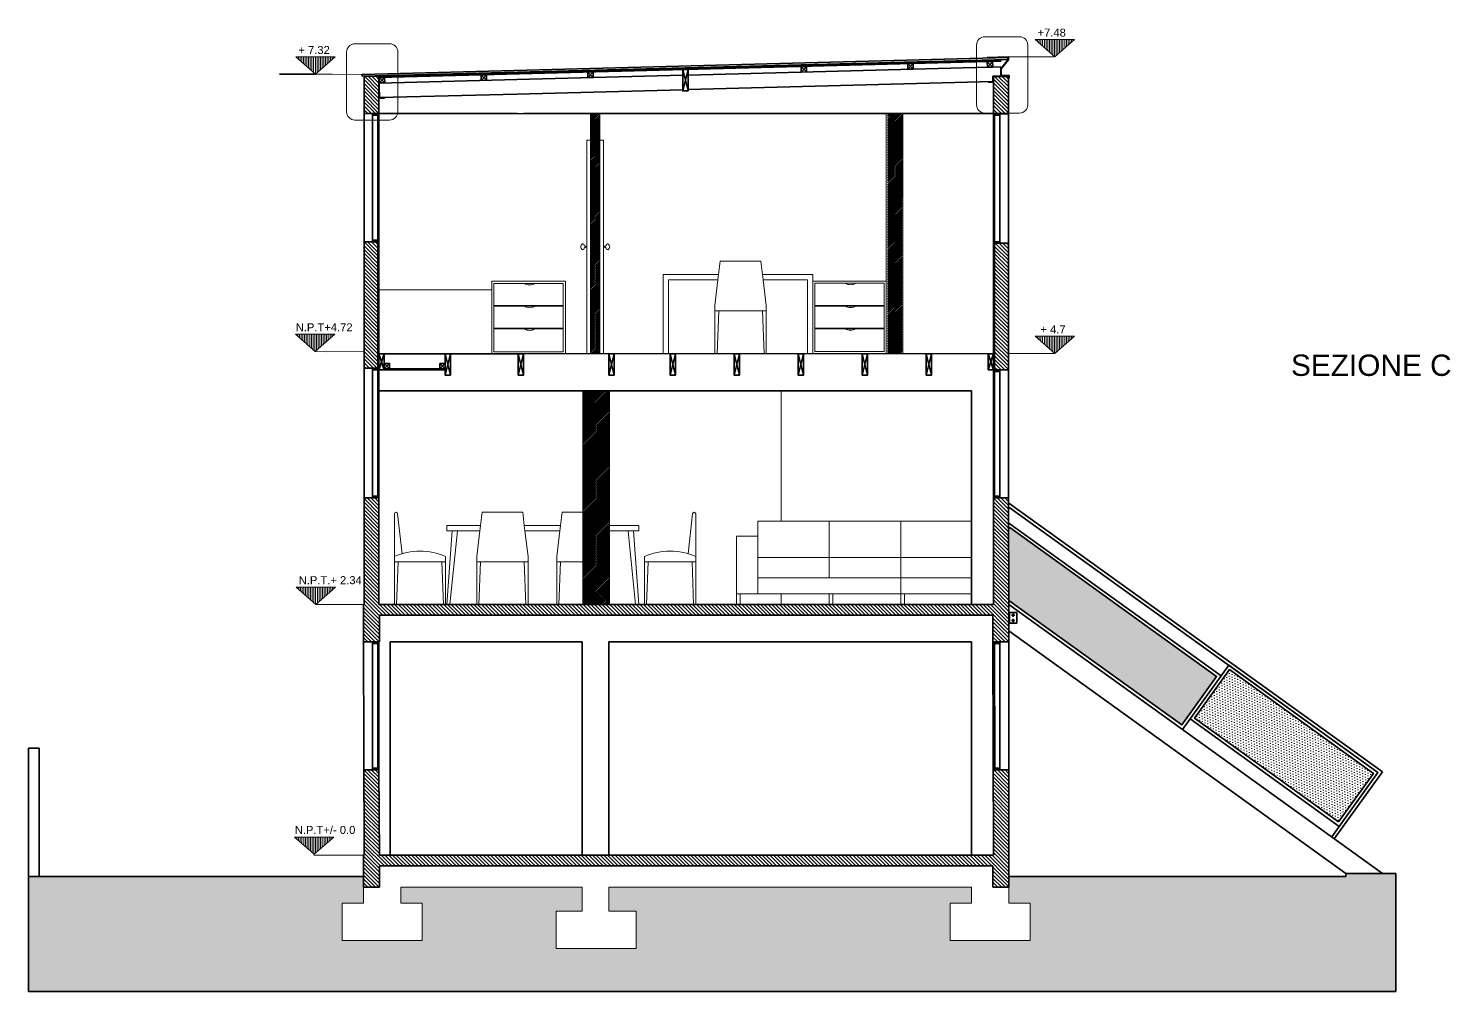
# Model space of a CAD drawing. Header units: inches. Extents: x 270 to 3549, y 15 to 2340.
# Drawn here: x 270 to 1603, y 15 to 927 of the extents above; entities that cross this region are included whole.
import ezdxf

# ---------------------------------------------------------------- set-up
doc = ezdxf.new("R2010")
doc.units = ezdxf.units.IN
doc.header["$MEASUREMENT"] = 0
for name, color, linetype, lineweight in [('A-ANNO-SYMB', 3, 'Continuous', 18), ('A-ANNO-TEXT', 3, 'Continuous', 18), ('A-ELEV-MBE1', 7, 'Continuous', 35), ('A-FURN', 8, 'Continuous', 18), ('A-SECT-MCUT', 7, 'Continuous', 35), ('A-SECT-PATT', 8, 'Continuous', 18), ('A-WALL-FULL', 7, 'Continuous', 35)]:
    doc.layers.add(name, color=color, linetype=linetype, lineweight=lineweight)
doc.layers.add('Muri', color=7, linetype='Continuous', lineweight=25, plot=False)
doc.styles.add('Annotativa', font='Arial.ttf')
doc.styles.add('E-ARIAL', font='Arial.ttf')
pattern_1 = [(135, (-210.4504, -172.1452), (-1.767767, -1.767767), [])]
pattern_2 = [(135, (-11506.758, -5464.66), (-1.76776695, -1.76776695), [])]

msp = doc.modelspace()

# ---------------------------------------------------------------- hatches: boundary and pattern name
at = {"layer": 'A-SECT-PATT'}
h = msp.add_hatch(dxfattribs=at)
h.set_pattern_fill('ANSI31', color=256, scale=0.5, angle=225, style=0)
h.set_pattern_definition([(270, (21680.0471, -12266.5472), (1.5875, -3e-15), [])])
h.paths.add_polyline_path([(1213.3, 916.2), (1231.7, 900), (1250.1, 916.2)])
h = msp.add_hatch(dxfattribs=at)
h.set_pattern_fill('ANSI31', color=256, scale=0.5, angle=225, style=0)
h.set_pattern_definition([(270, (20987.259, -12282.8585), (1.5875, -3e-15), [])])
h.paths.add_polyline_path([(520.5, 899.9), (538.9, 883.6), (557.3, 899.9)])
h = msp.add_hatch(dxfattribs=at)
h.set_pattern_fill('ANSI31', color=256, scale=20, angle=90, style=0)
h.set_pattern_definition(pattern_1)
h.paths.add_polyline_path([(584.3, 881.8), (584.3, 846.8), (594.8, 846.8), (597.3, 846.8), (597.3, 846.8), (598.3, 846.8), (598.3, 881.8)])
h = msp.add_hatch(dxfattribs=at)
h.set_pattern_fill('ANSI31', color=256, scale=20, angle=90, style=0)
h.set_pattern_definition(pattern_1)
h.paths.add_polyline_path([(1174.3, 881.7), (1174.3, 847.4), (1188.3, 847.4), (1188.3, 881.7)])
h.paths.add_polyline_path([(1174.3, 847.4), (1174.3, 846.7), (1188.3, 846.7), (1188.3, 847.4)])
h = msp.add_hatch(dxfattribs=at)
h.set_pattern_fill('ANSI31', color=256, scale=0.35, angle=90, style=0)
h.set_pattern_definition([(45, (-1619.7383, -1978.7761), (-0.7857724, 0.7857724), [])])
h.paths.add_polyline_path([(805.4, 846.8), (796.5, 846.8), (796.7, 621.8), (805.2, 621.8)])
h = msp.add_hatch(dxfattribs=at)
h.set_pattern_fill('ANSI31', color=256, scale=0.35, angle=90, style=0)
h.set_pattern_definition([(45, (-1341.4902, -1978.7114), (-0.7857724, 0.7857724), [])])
h.paths.add_polyline_path([(1088.9, 846.9), (1074.8, 846.9), (1075, 621.9), (1088.7, 621.9)])
h = msp.add_hatch(dxfattribs=at)
h.set_pattern_fill('ANSI31', color=256, scale=20, angle=90)
h.set_pattern_definition(pattern_2)
h.paths.add_polyline_path([(597.3, 726.7), (584.3, 726.7), (584.3, 608.2), (597.3, 608.2)])
h = msp.add_hatch(dxfattribs=at)
h.set_pattern_fill('ANSI31', color=256, scale=20, angle=90)
h.set_pattern_definition(pattern_2)
h.paths.add_polyline_path([(1175.3, 606.7), (1188.3, 606.7), (1188.3, 725.3), (1175.3, 725.3)])
h = msp.add_hatch(dxfattribs=at)
h.set_pattern_fill('ANSI31', color=256, scale=0.5, angle=225, style=0)
h.set_pattern_definition([(270, (20986.727, -12542.7535), (1.5875, -4e-15), [])])
h.paths.add_polyline_path([(520, 640), (538.4, 623.7), (556.8, 640)])
h = msp.add_hatch(dxfattribs=at)
h.set_pattern_fill('ANSI31', color=256, scale=0.5, angle=225, style=0)
h.set_pattern_definition([(270, (21680.0471, -12544.65), (1.5875, -3e-15), [])])
h.paths.add_polyline_path([(1213.3, 638.1), (1231.7, 621.9), (1250.1, 638.1)])
h = msp.add_hatch(dxfattribs=at)
h.set_pattern_fill('ANSI31', color=256, scale=0.35, angle=90, style=0)
h.set_pattern_definition([(45, (-1626.9383, -2213.8453), (-0.7857724, 0.7857724), [])])
h.paths.add_polyline_path([(814.3, 586.9), (789.3, 586.9), (789.5, 386.7), (814.3, 386.7)])
h = msp.add_hatch(dxfattribs=at)
h.set_pattern_fill('ANSI31', color=256, scale=20, angle=90)
h.set_pattern_definition(pattern_2)
h.paths.add_polyline_path([(598.3, 486.7), (584.3, 486.7), (584.3, 386.7), (583.8, 351.8), (598.8, 351.8), (598.8, 376.7), (1173.8, 376.7), (1173.8, 351.8), (1188.8, 351.8), (1188.8, 386.7), (1188.3, 486.7), (1174.3, 486.7), (1174.3, 386.7), (895.2, 386.7), (895.2, 386.7), (893.2, 386.7), (849.2, 386.7), (849.2, 386.7), (847.2, 386.7), (841.8, 386.7), (841.8, 386.7), (838.8, 386.7), (598.3, 386.7)])
h = msp.add_hatch(dxfattribs=at)
h.set_pattern_fill('DOTS', color=256, scale=40, angle=362.9169, style=0)
h.set_pattern_definition([(2.91694, (-210.4504, -172.1452), (1.1211598, 2.5603712), [0, -2.5])])
h.paths.add_polyline_path([(1189.5, 458.9), (1188.3, 457.4), (1188.3, 446.7), (1188.3, 426.7), (1188.3, 406.7), (1188.3, 390.8), (1350.7, 273.9), (1383.4, 319.3)])
h = msp.add_hatch(dxfattribs=at)
h.set_pattern_fill('ANSI31', color=256, scale=0.5, angle=225, style=0)
h.set_pattern_definition([(270, (20987.5604, -12779.7838), (1.5875, -3e-15), [])])
h.paths.add_polyline_path([(520.8, 402.9), (539.2, 386.7), (557.6, 402.9)])
h = msp.add_hatch(dxfattribs=at)
h.set_pattern_fill('DOTS', color=256, scale=40, angle=362.9169, style=0)
h.set_pattern_definition([(272.916943, (-7526.3117, 4841.521), (2.5603712, -1.1211598), [0, -2.5])])
h.paths.add_polyline_path([(1395.4, 325.7), (1362.7, 280.2), (1497.7, 183), (1530.4, 228.5)])
h = msp.add_hatch(dxfattribs=at)
h.set_pattern_fill('ANSI31', color=256, scale=20, angle=90)
h.set_pattern_definition(pattern_2)
h.paths.add_polyline_path([(598.8, 151.8), (598.3, 231.8), (584.1, 231.8), (584.3, 151.8), (583.8, 151.8), (583.8, 121.8), (598.8, 121.8), (598.8, 141.8), (1173.8, 141.8), (1173.8, 121.8), (1188.8, 121.8), (1188.8, 231.8), (1180.3, 231.8), (1175.3, 231.8), (1174.1, 231.8), (1174.3, 151.8)])
h = msp.add_hatch(dxfattribs=at)
h.set_pattern_fill('ANSI31', color=256, scale=0.5, angle=225, style=0)
h.set_pattern_definition([(270, (20985.8666, -13013.9391), (1.5875, -4e-15), [])])
h.paths.add_polyline_path([(519.1, 168.8), (537.5, 152.6), (555.9, 168.8)])
h = msp.add_hatch(dxfattribs=at)
h.set_pattern_fill('DOTS', color=256, scale=100, angle=90, style=0)
h.set_pattern_definition([(360, (269.7786, -1210.482), (3.125, 6.25), [0, -6.25])])
h.paths.add_polyline_path([(1551.3, 134.7), (1504.5, 134.7), (1504.5, 131.8), (1188.8, 131.8), (1188.8, 121.8), (1188.8, 106.8), (1208.7, 106.8), (1208.7, 71.8), (1133.7, 71.8), (1133.7, 106.8), (1153.6, 106.8), (1153.6, 121.8), (813.8, 121.8), (813.8, 99.3), (818.4, 99.3), (839.3, 99.3), (839.3, 64.3), (764.3, 64.3), (764.3, 99.3), (784.2, 99.3), (788.8, 99.3), (788.8, 121.8), (618.9, 121.8), (618.9, 106.8), (638.9, 106.8), (638.9, 71.8), (563.9, 71.8), (563.9, 106.8), (583.8, 106.8), (583.8, 121.8), (583.8, 131.8), (269.8, 131.8), (269.8, 23.9), (1551.3, 23.9)])
h.paths.add_polyline_path([(1170.8, 27.2), (1192.7, 27.2), (1192.7, 15.7), (1170.8, 15.7)], flags=9)
h.paths.add_polyline_path([(794.2, 26.1), (815.3, 26.1), (815.3, 14.6), (794.2, 14.6)], flags=9)
h.paths.add_polyline_path([(582.6, 26.2), (604.4, 26.2), (604.4, 14.7), (582.6, 14.7)], flags=9)

# ---------------------------------------------------------------- linework, layer by layer
at = {"layer": 'A-ANNO-SYMB', "ltscale": 0.003}
for p, q in [((583.8, 121.8), (583.8, 106.8)), ((618.9, 121.8), (788.8, 121.8)), ((618.9, 121.8), (618.9, 106.8)), ((788.8, 121.8), (788.8, 99.3)), ((813.8, 121.8), (813.8, 99.3)), ((813.8, 121.8), (1153.6, 121.8)), ((1153.6, 121.8), (1153.6, 106.8)), ((1188.8, 121.8), (1188.8, 106.8)), ((563.9, 106.8), (563.9, 71.8)), ((583.8, 106.8), (563.9, 106.8)), ((638.9, 106.8), (618.9, 106.8)), ((638.9, 106.8), (638.9, 71.8)), ((1133.7, 106.8), (1133.7, 71.8)), ((1133.7, 106.8), (1153.6, 106.8)), ((1188.8, 106.8), (1208.7, 106.8)), ((1208.7, 106.8), (1208.7, 71.8)), ((764.3, 99.3), (764.3, 64.3)), ((784.2, 99.3), (764.3, 99.3)), ((788.8, 99.3), (784.2, 99.3)), ((818.4, 99.3), (813.8, 99.3)), ((839.3, 99.3), (818.4, 99.3)), ((839.3, 99.3), (839.3, 64.3)), ((638.9, 71.8), (563.9, 71.8)), ((1133.7, 71.8), (1208.7, 71.8)), ((839.3, 64.3), (764.3, 64.3))]:
    msp.add_line(p, q, dxfattribs=at)
for points in [[(575.7, 912.3), (608.3, 912.3, -0.414214), (616, 904.6), (616, 848.6, -0.414214), (608.3, 840.8), (575.7, 840.8, -0.414214), (568, 848.6), (568, 904.6, -0.414214)], [(1166.1, 918.8), (1198.7, 918.8, -0.414214), (1206.4, 911.1), (1206.4, 855.1, -0.414214), (1198.7, 847.4), (1166.1, 847.4, -0.414214), (1158.4, 855.1), (1158.4, 911.1, -0.414214)]]:
    msp.add_lwpolyline(points, format="xyb", close=True, dxfattribs=at)
at = {"layer": 'A-ANNO-SYMB'}
for points in [[(1231.7, 900), (1213.3, 916.2), (1250.1, 916.2)], [(538.9, 883.7), (520.5, 899.9), (557.3, 899.9)], [(538.4, 623.8), (520, 640), (556.8, 640)], [(1231.7, 621.9), (1213.3, 638.1), (1250.1, 638.1)], [(539.2, 386.7), (520.8, 403), (557.6, 403)], [(537.5, 152.6), (519.1, 168.8), (555.9, 168.8)]]:
    msp.add_lwpolyline(points, close=True, dxfattribs=at)
for points in [[(1188.3, 900), (1188.3, 900), (1215.6, 900), (1231.5, 900)], [(538.9, 883.7), (538.9, 883.7), (554.8, 883.7), (586.9, 883.6)], [(584.3, 623.7), (584.3, 623.7), (538.4, 623.8), (548.7, 623.7)], [(1188.3, 621.9), (1188.3, 621.9), (1215.6, 621.9), (1231.7, 621.9)], [(584.3, 386.7), (584.3, 386.7), (539.2, 386.7), (539.2, 386.7)], [(584.3, 151.8), (584.3, 151.8), (537.3, 151.8), (537.3, 151.8)]]:
    msp.add_lwpolyline(points, dxfattribs=at)
at = {"layer": 'A-ELEV-MBE1'}
for p, q in [((582.6, 883.6), (1187.6, 899.4)), ((582.6, 881.8), (1187.7, 897.6)), ((1168.2, 899.4), (1168.2, 899.1)), ((1187.6, 899.4), (1187.7, 897.6)), ((538.9, 883.7), (505, 883.7)), ((582.6, 883.6), (582.6, 881.8)), ((598.4, 881.8), (598.3, 881.8)), ((598.4, 881.8), (598.5, 866.8)), ((727.6, 878.8), (883.1, 883)), ((888.1, 883), (1181.2, 890.6)), ((1181.1, 881.9), (1173.8, 881.9)), ((1173.8, 881.9), (1173.8, 876.9)), ((1174.3, 881.4), (1174, 881.4)), ((1189, 880.1), (1188.7, 880.1)), ((598.4, 866.4), (598.7, 866.4)), ((598.5, 866.8), (598.9, 866.8)), ((598.7, 875.5), (727.6, 878.8)), ((598.9, 866.8), (598.9, 861.8)), ((727.4, 865.2), (883, 869.2)), ((888, 869.3), (1173.8, 876.9)), ((1169.3, 876.7), (1169.3, 876.4)), ((598.9, 861.8), (727.4, 865.2)), ((603.4, 861.7), (603.4, 861.4)), ((584.3, 826.7), (584.3, 846.8)), ((592.3, 726.7), (592.3, 846.8)), ((592.3, 845.3), (597.3, 845.3)), ((597.3, 486.7), (597.3, 846.8)), ((727.8, 846.8), (598.3, 846.9)), ((598.3, 826.7), (598.3, 846.8)), ((1174.3, 846.8), (733.8, 846.8)), ((1174.3, 846.7), (1174.3, 586.7)), ((1188.3, 846.7), (1174.3, 846.7)), ((1175.3, 486.7), (1175.3, 846.7)), ((1180.3, 845.3), (1175.3, 845.3)), ((1180.3, 725.3), (1180.3, 846.7)), ((1188.3, 486.7), (1188.3, 846.7)), ((584.3, 806.7), (584.3, 826.7)), ((598.3, 826.7), (598.3, 766.7)), ((584.3, 786.7), (584.3, 806.7)), ((584.3, 486.7), (584.3, 786.7)), ((598.3, 766.7), (598.3, 746.7)), ((598.3, 746.7), (598.3, 726.7)), ((584.3, 726.7), (598.3, 726.7)), ((592.3, 728.2), (597.3, 728.2)), ((598.3, 726.7), (598.3, 586.7)), ((1175.3, 726.7), (1174.3, 726.7)), ((1180.3, 726.8), (1175.3, 726.8)), ((1188.3, 725.3), (1175.3, 725.3)), ((1174.3, 646.7), (1174.3, 626.7)), ((1174.3, 626.7), (1174.3, 606.7)), ((598.3, 623.7), (598.3, 621.7)), ((733.8, 621.7), (598.3, 621.7)), ((733.8, 621.7), (873.7, 621.9)), ((1174.3, 621.7), (813.8, 621.9)), ((584.3, 608.2), (597.3, 608.2)), ((592.3, 486.7), (592.3, 608.2)), ((592.3, 606.7), (597.3, 606.7)), ((597.3, 606.7), (598.3, 606.7)), ((603.3, 607.7), (660.3, 607.7)), ((603.3, 606.7), (660.3, 606.7)), ((1175.3, 606.7), (1174.3, 606.7)), ((1174.8, 607.2), (1174.8, 607.2)), ((1188.3, 606.7), (1175.3, 606.7)), ((1180.3, 605.2), (1175.3, 605.2)), ((1180.3, 486.7), (1180.3, 606.7)), ((597.3, 586.7), (598.3, 586.7)), ((1153.8, 586.9), (598.3, 586.9)), ((598.3, 586.7), (598.3, 566.7)), ((1153.8, 386.7), (1153.8, 586.9)), ((1174.3, 586.7), (1174.3, 566.7)), ((1175.3, 586.7), (1174.3, 586.7)), ((597.3, 566.7), (598.3, 566.7)), ((598.3, 566.7), (598.3, 546.7)), ((1174.3, 566.7), (1174.3, 546.7)), ((1175.3, 566.7), (1174.3, 566.7)), ((597.3, 546.7), (598.3, 546.7)), ((598.3, 546.7), (598.3, 526.7)), ((1174.3, 546.7), (1174.3, 526.7)), ((1175.3, 546.7), (1174.3, 546.7)), ((597.3, 526.7), (598.3, 526.7)), ((598.3, 526.7), (598.3, 486.7)), ((1174.3, 526.7), (1174.3, 486.7)), ((1175.3, 526.7), (1174.3, 526.7)), ((597.3, 506.7), (598.3, 506.7)), ((1175.3, 506.7), (1174.3, 506.7)), ((584.3, 486.7), (589.3, 486.7)), ((598.3, 486.7), (584.3, 486.7)), ((598.3, 486.7), (584.3, 486.7)), ((592.3, 488.2), (597.3, 488.2)), ((592.3, 486.7), (597.3, 486.7)), ((1174.3, 486.7), (1188.3, 486.7)), ((1180.3, 488.2), (1175.3, 488.2)), ((1180.3, 486.7), (1175.3, 486.7)), ((1188.8, 481.7), (1188.3, 481.7)), ((1188.8, 481.7), (1538.8, 229.8)), ((1188.8, 478), (1188.3, 478)), ((1188.8, 478), (1534.6, 229.2)), ((1188.8, 386.7), (1538.8, 134.7)), ((1188.8, 362.1), (1188.8, 386.7)), ((1196.3, 379.3), (1188.8, 379.3)), ((1189.3, 379.3), (1189.3, 369.3)), ((1194.3, 376.8), (1191.3, 376.8)), ((1192.8, 375.3), (1192.8, 378.3)), ((1192.8, 373.3), (1192.8, 370.3)), ((1196.3, 379.3), (1196.3, 369.3)), ((1196.3, 369.3), (1188.8, 369.3)), ((1188.8, 362.1), (1504.5, 134.7)), ((1194.3, 371.8), (1191.3, 371.8)), ((592.3, 231.8), (592.3, 351.8)), ((592.3, 351.8), (597.3, 351.8)), ((592.3, 350.3), (597.3, 350.3)), ((597.3, 231.8), (597.3, 351.8)), ((598.3, 251.8), (598.3, 351.8)), ((608.8, 351.8), (608.8, 151.8)), ((1153.8, 151.8), (1153.8, 351.8)), ((1173.8, 351.8), (1188.8, 351.8)), ((1174.3, 351.8), (1188.3, 351.8)), ((1180.3, 351.8), (1175.3, 351.8)), ((1175.6, 231.8), (1175.3, 351.8)), ((1180.3, 350.3), (1175.3, 350.3)), ((1180.3, 231.8), (1180.3, 351.8)), ((279.8, 252), (269.8, 252)), ((269.8, 252), (269.8, 141.8)), ((279.8, 252), (269.8, 252)), ((269.8, 252), (269.8, 131.8)), ((279.8, 141.8), (279.8, 252)), ((279.8, 131.8), (279.8, 252)), ((598.3, 251.8), (598.3, 231.8)), ((592.3, 233.3), (597.3, 233.3)), ((592.3, 231.8), (597.3, 231.8)), ((1180.3, 233.3), (1175.3, 233.3)), ((1180.3, 231.8), (1175.3, 231.8)), ((1534.6, 229.2), (1491.3, 169)), ((1538.8, 229.8), (1493.7, 167.2)), ((1504.5, 134.7), (1551.3, 134.7)), ((1504.5, 134.7), (1504.5, 131.8)), ((1551.3, 134.7), (1551.3, 23.9)), ((583.8, 131.8), (269.8, 131.8)), ((269.8, 131.8), (269.8, 23.9)), ((1504.5, 131.8), (1188.8, 131.8)), ((1551.3, 23.9), (269.8, 23.9))]:
    msp.add_line(p, q, dxfattribs=at)
for points in [[(1168.2, 899.4), (1188.3, 900), (1188.3, 897.3), (1181.6, 888.8), (1181.6, 882.4), (1189, 882.4), (1189, 880.1)], [(1168.2, 899.1), (1188, 899.7), (1188, 897.4), (1181.3, 888.9), (1181.3, 882.1), (1188.7, 882.1), (1188.7, 880.1)], [(1174.3, 881.4), (1174.3, 876.4), (1169.3, 876.4), (1169.3, 876.4)], [(1174, 881.4), (1174, 876.7), (1169.3, 876.7)], [(1181.2, 890.6), (1181.1, 881.9)], [(598.4, 866.4), (598.4, 861.4), (603.4, 861.4), (603.4, 861.4)], [(598.7, 866.4), (598.7, 861.7), (603.4, 861.7)], [(1188.3, 462.5), (1188.8, 463.1), (1387.6, 320), (1351.4, 269.7), (1188.8, 386.7)], [(1188.3, 457.4), (1189.5, 458.9), (1383.4, 319.3), (1350.7, 273.9), (1188.8, 390.5)], [(788.8, 351.8), (608.8, 351.8)], [(813.8, 351.8), (813.8, 151.8), (788.8, 151.8), (788.8, 351.8)], [(1153.8, 351.8), (813.8, 351.8)]]:
    msp.add_lwpolyline(points, dxfattribs=at)
for points in [[(1498.4, 178.8), (1358.5, 279.5), (1394.7, 329.8), (1534.6, 229.2)], [(1497.7, 183), (1362.7, 280.2), (1395.4, 325.7), (1530.4, 228.5)]]:
    msp.add_lwpolyline(points, close=True, dxfattribs=at)
for centre in [(1192.8, 376.8), (1192.8, 371.8)]:
    msp.add_circle(centre, 0.5, dxfattribs=at)
at = {"layer": 'A-FURN'}
for p, q in [((1073.8, 846.8), (1089.2, 846.8)), ((796.5, 821.9), (793, 821.9)), ((805.4, 821.9), (808.9, 821.9)), ((793, 722.5), (791.6, 722.5)), ((793, 721.6), (791.6, 721.6)), ((808.9, 722.5), (810.4, 722.5)), ((808.9, 721.6), (810.4, 721.6)), ((916, 690.9), (918.2, 708.4)), ((918.2, 708.4), (956.2, 708.4)), ((958.3, 690.9), (956.2, 708.4)), ((864.8, 621.9), (864.8, 695.9)), ((864.8, 695.9), (916.6, 695.9)), ((957.7, 695.9), (1004.8, 695.9)), ((1004.8, 695.9), (1004.8, 621.9)), ((704.1, 681.7), (598.3, 681.7)), ((598.3, 681.7), (598.3, 621.7)), ((773.1, 689.7), (704.1, 689.7)), ((704.1, 689.7), (704.1, 621.7)), ((704.1, 621.7), (704.1, 681.7)), ((706.1, 687.7), (706.1, 623.7)), ((771.1, 687.7), (706.1, 687.7)), ((771.1, 623.7), (771.1, 687.7)), ((773.1, 689.7), (773.1, 621.7)), ((869.8, 690.9), (916, 690.9)), ((869.8, 621.9), (869.8, 690.9)), ((913.2, 666.9), (916, 690.9)), ((961.2, 666.9), (958.3, 690.9)), ((958.3, 690.9), (999.8, 690.9)), ((999.8, 690.9), (999.8, 621.9)), ((1073.8, 689.9), (1004.8, 689.9)), ((1004.8, 689.9), (1004.8, 621.9)), ((1006.8, 687.9), (1006.8, 623.9)), ((1071.8, 687.9), (1006.8, 687.9)), ((1071.8, 623.9), (1071.8, 687.9)), ((1073.8, 689.9), (1073.8, 621.9)), ((706.1, 666.9), (771.1, 666.9)), ((913.2, 621.9), (913.2, 666.9)), ((961.2, 621.9), (961.2, 666.9)), ((1006.8, 667), (1071.8, 667)), ((1006.8, 666.5), (1071.8, 666.5)), ((706.1, 666.4), (771.1, 666.4)), ((961.2, 661.9), (913.2, 661.9)), ((916.7, 661.9), (915.2, 621.9)), ((957.7, 661.9), (959.2, 621.9)), ((706.1, 645.6), (771.1, 645.6)), ((706.1, 645.1), (771.1, 645.1)), ((1006.8, 645.7), (1071.8, 645.7)), ((1006.8, 645.2), (1071.8, 645.2)), ((704.1, 621.7), (773.1, 621.7)), ((706.1, 623.7), (771.1, 623.7)), ((913.2, 621.9), (915.2, 621.9)), ((961.2, 621.9), (959.2, 621.9)), ((1004.8, 621.9), (1073.8, 621.9)), ((1006.8, 623.9), (1071.8, 623.9)), ((789.3, 386.7), (789.3, 586.9)), ((814.3, 386.7), (814.3, 586.9)), ((975.3, 464.7), (975.3, 586.9)), ((612.8, 426.7), (612.8, 471.7)), ((615.8, 471.7), (619.9, 434.3)), ((693.5, 460.7), (695, 473.2)), ((695, 473.2), (733, 473.2)), ((734.5, 460.7), (733, 473.2)), ((768.4, 460.7), (769.9, 473.2)), ((769.9, 473.2), (789.3, 473.2)), ((892.2, 471.7), (888.1, 434.3)), ((895.2, 426.7), (895.2, 471.7)), ((661.8, 460.7), (693.5, 460.7)), ((661.8, 455.7), (661.8, 460.7)), ((692.9, 455.7), (661.8, 455.7)), ((666.8, 455.7), (661.8, 386.7)), ((671.8, 455.7), (664.8, 386.7)), ((690, 431.7), (692.9, 455.7)), ((693.5, 460.7), (692.9, 455.7)), ((734.5, 460.7), (768.4, 460.7)), ((734.5, 460.7), (735.1, 455.7)), ((767.8, 455.7), (735.1, 455.7)), ((738, 431.7), (735.1, 455.7)), ((764.9, 431.7), (767.8, 455.7)), ((768.4, 460.7), (767.8, 455.7)), ((814.3, 460.7), (841.8, 460.7)), ((841.8, 455.7), (814.3, 455.7)), ((831.8, 455.4), (838.8, 386.7)), ((836.8, 455.7), (841.8, 386.7)), ((841.8, 460.7), (841.8, 455.7)), ((1153.8, 464.7), (953.3, 464.7)), ((953.3, 396.7), (953.3, 464.7)), ((1020.3, 411.7), (1020.3, 464.7)), ((1087.3, 464.7), (1087.3, 396.7)), ((953.3, 450.7), (933.3, 450.7)), ((933.3, 450.7), (933.3, 396.7)), ((612.8, 386.7), (612.8, 426.7)), ((612.8, 426.7), (660.8, 426.7)), ((616.3, 426.7), (614.8, 386.7)), ((657.3, 426.7), (658.8, 386.7)), ((660.8, 426.7), (660.8, 431.7)), ((660.8, 426.7), (660.8, 386.7)), ((690, 386.7), (690, 431.7)), ((738, 426.7), (690, 426.7)), ((693.5, 426.7), (692, 386.7)), ((734.5, 426.7), (736, 386.7)), ((738, 386.7), (738, 431.7)), ((764.9, 386.7), (764.9, 431.7)), ((789.3, 426.7), (764.9, 426.7)), ((768.4, 426.7), (766.9, 386.7)), ((847.2, 426.7), (847.2, 431.7)), ((895.2, 426.7), (847.2, 426.7)), ((847.2, 426.7), (847.2, 386.7)), ((850.7, 426.7), (849.2, 386.7)), ((891.7, 426.7), (893.2, 386.7)), ((895.2, 386.7), (895.2, 426.7)), ((1153.8, 430.7), (953.3, 430.7)), ((1153.8, 411.7), (953.3, 411.7)), ((606.3, 386.7), (608.3, 386.7)), ((612.8, 386.7), (614.8, 386.7)), ((654.3, 386.7), (652.3, 386.7)), ((660.8, 386.7), (658.8, 386.7)), ((661.8, 386.7), (664.8, 386.7)), ((690, 386.7), (692, 386.7)), ((738, 386.7), (736, 386.7)), ((764.9, 386.7), (766.9, 386.7)), ((841.8, 386.7), (838.8, 386.7)), ((847.2, 386.7), (849.2, 386.7)), ((895.2, 386.7), (893.2, 386.7)), ((953.3, 396.7), (933.3, 396.7)), ((933.3, 396.7), (933.3, 386.7)), ((936.8, 386.7), (936.8, 396.7)), ((1153.8, 396.7), (953.3, 396.7)), ((975.3, 386.7), (975.3, 396.7)), ((1020.3, 396.7), (1020.3, 386.7)), ((1023.8, 386.7), (1023.8, 396.7)), ((1087.3, 396.7), (1087.3, 386.7)), ((1090.8, 396.7), (1090.8, 386.7))]:
    msp.add_line(p, q, dxfattribs=at)
for centre, radius, start, end in [((790.3, 722), 2.94, 111.8967, 180), ((790.3, 722), 2.94, 180, 248.1033), ((789.5, 723.8), 1, 35.8417, 122.6179), ((792.3, 724.4), 2, 180, 248.9792), ((792.3, 719.7), 2, 111.0208, 180), ((809.6, 724.4), 2, 291.0208, 0), ((809.6, 719.7), 2, 0, 68.9792), ((812.4, 723.8), 1, 57.3821, 144.1583), ((811.6, 722), 2.94, 0, 68.1033), ((811.6, 722), 2.94, 291.8967, 0), ((789.5, 720.3), 1, 237.3821, 324.1583), ((812.4, 720.3), 1, 215.8417, 302.6179), ((739.6, 695.3), 9.08, 236.6015, 303.3985), ((1040.3, 695.5), 9.08, 236.6015, 303.3985), ((1040.3, 674.1), 9.08, 236.6015, 303.3985), ((739.6, 674), 9.08, 236.6015, 303.3985), ((739.6, 652.7), 9.08, 236.6015, 303.3985), ((1040.3, 652.8), 9.08, 236.6015, 303.3985), ((614.3, 471.7), 1.5, 0, 180), ((893.7, 471.7), 1.5, 0, 180), ((636.8, 376.6), 60.1, 66.4634, 113.5366), ((871.2, 376.6), 60.1, 66.4634, 113.5366)]:
    msp.add_arc(centre, radius, start, end, dxfattribs=at)
at = {"layer": 'A-SECT-MCUT'}
for p, q in [((885.6, 888.3), (1181.2, 895.9)), ((885.7, 889.3), (1181.2, 896.9)), ((1093.9, 893.5), (1099.1, 888.6)), ((1098.9, 893.7), (1094.1, 888.4)), ((1168.4, 895.5), (1173.5, 890.5)), ((1173.4, 895.6), (1168.5, 890.4)), ((1181.2, 895.9), (1181.2, 896.9)), ((598.4, 881.8), (885.4, 889.3)), ((598.4, 880.8), (885.4, 888.3)), ((598.5, 880.7), (603.7, 875.7)), ((603.5, 880.8), (598.7, 875.6)), ((694.1, 883), (699.2, 878.1)), ((699.1, 883.1), (694.2, 877.9)), ((794, 885.8), (799.2, 880.8)), ((799, 885.9), (794.2, 880.7)), ((888.1, 888.1), (883, 868.1)), ((883.1, 888.1), (888, 868.1)), ((885.4, 888.3), (885.4, 889.3)), ((885.4, 888.1), (885.4, 888.1)), ((885.6, 888.3), (885.7, 889.3)), ((994, 890.8), (999.1, 885.9)), ((999, 891), (994.1, 885.7)), ((603.3, 621.7), (598.3, 606.7)), ((598.3, 621.7), (603.3, 606.7)), ((665.3, 621.7), (660.3, 601.7)), ((660.3, 621.7), (665.3, 601.7)), ((733.8, 621.7), (728.8, 601.7)), ((728.8, 621.7), (733.8, 601.7)), ((813.8, 621.7), (818.8, 601.7)), ((818.8, 621.7), (813.8, 601.7)), ((871.2, 621.7), (876.2, 601.7)), ((876.2, 621.7), (871.2, 601.7)), ((931.2, 621.7), (936.2, 601.7)), ((936.2, 621.7), (931.2, 601.7)), ((991.2, 621.7), (996.2, 601.7)), ((996.2, 621.7), (991.2, 601.7)), ((1051.2, 621.7), (1056.2, 601.7)), ((1056.2, 621.7), (1051.2, 601.7)), ((1111.2, 621.7), (1116.2, 601.7)), ((1116.2, 621.7), (1111.2, 601.7)), ((1169.3, 621.7), (1174.3, 606.7)), ((1174.3, 621.7), (1169.3, 606.7)), ((608.3, 612.7), (603.3, 607.7)), ((603.3, 612.7), (608.3, 607.7)), ((660.3, 612.7), (655.3, 607.7)), ((655.3, 612.7), (660.3, 607.7)), ((583.8, 351.8), (583.8, 386.7)), ((598.3, 386.7), (1174.3, 386.7)), ((1188.8, 386.7), (1188.8, 351.8)), ((1173.8, 376.7), (598.8, 376.7)), ((598.8, 376.7), (598.8, 351.8)), ((1173.8, 351.8), (1173.8, 376.7)), ((598.8, 351.8), (583.8, 351.8)), ((1188.8, 351.8), (1173.8, 351.8)), ((1188.8, 121.8), (1188.8, 351.8)), ((583.8, 151.8), (583.8, 121.8)), ((1174.3, 151.8), (598.8, 151.8)), ((598.8, 151.8), (598.8, 151.8)), ((598.8, 121.8), (598.8, 141.8)), ((1173.8, 141.8), (1173.8, 121.8)), ((583.8, 121.8), (598.8, 121.8)), ((1173.8, 121.8), (1188.8, 121.8))]:
    msp.add_line(p, q, dxfattribs=at)
for points in [[(1093.9, 893.5), (1098.9, 893.7), (1099.1, 888.6), (1094.1, 888.4)], [(1168.4, 895.5), (1173.4, 895.6), (1173.5, 890.5), (1168.5, 890.4)], [(584.3, 881.8), (598.3, 881.8), (598.3, 846.8), (584.3, 846.8)], [(598.5, 880.7), (603.5, 880.8), (603.7, 875.7), (598.7, 875.6)], [(694.1, 883), (699.1, 883.1), (699.2, 878.1), (694.2, 877.9)], [(794, 885.8), (799, 885.9), (799.2, 880.8), (794.2, 880.7)], [(883.1, 888.1), (888.1, 888.1), (888, 868.1), (883, 868.1)], [(994, 890.8), (999, 891), (999.1, 885.9), (994.1, 885.7)], [(1174.3, 881.7), (1188.3, 881.7), (1188.3, 846.7), (1174.3, 846.7)], [(603.3, 621.7), (598.3, 621.7), (598.3, 606.7), (603.3, 606.7)], [(665.3, 621.7), (660.3, 621.7), (660.3, 601.7), (665.3, 601.7)], [(733.8, 621.7), (728.8, 621.7), (728.8, 601.7), (733.8, 601.7)], [(818.8, 621.7), (813.8, 621.7), (813.8, 601.7), (818.8, 601.7)], [(876.2, 621.7), (871.2, 621.7), (871.2, 601.7), (876.2, 601.7)], [(936.2, 621.7), (931.2, 621.7), (931.2, 601.7), (936.2, 601.7)], [(996.2, 621.7), (991.2, 621.7), (991.2, 601.7), (996.2, 601.7)], [(1056.2, 621.7), (1051.2, 621.7), (1051.2, 601.7), (1056.2, 601.7)], [(1116.2, 621.7), (1111.2, 621.7), (1111.2, 601.7), (1116.2, 601.7)], [(1174.3, 621.7), (1169.3, 621.7), (1169.3, 606.7), (1174.3, 606.7)]]:
    msp.add_lwpolyline(points, close=True, dxfattribs=at)
for points in [[(603.3, 612.7), (603.3, 607.7), (608.3, 607.7), (608.3, 612.7), (603.3, 612.7)], [(655.3, 612.7), (655.3, 607.7), (660.3, 607.7), (660.3, 612.7), (655.3, 612.7)], [(598.8, 141.8), (1173.8, 141.8)]]:
    msp.add_lwpolyline(points, dxfattribs=at)
at = {"layer": 'A-SECT-PATT'}
for p, q in [((796.5, 846.8), (796.7, 621.8)), ((805.4, 621.9), (805.4, 846.8)), ((1073.8, 621.9), (1073.8, 846.8)), ((1089.2, 846.8), (1089.2, 621.9)), ((793, 621.8), (793, 821.9)), ((808.9, 621.8), (808.9, 821.9))]:
    msp.add_line(p, q, dxfattribs=at)
at = {"layer": 'A-WALL-FULL'}
for p, q in [((584.3, 486.7), (584.3, 386.7)), ((598.3, 486.7), (598.3, 386.7)), ((1174.3, 486.7), (1174.3, 386.7)), ((1188.3, 486.7), (1188.8, 386.7)), ((583.8, 351.8), (584.3, 151.8)), ((1173.8, 351.8), (1174.3, 151.8)), ((584.3, 231.8), (598.3, 231.8)), ((598.3, 231.8), (598.8, 151.8)), ((1175.3, 231.8), (1174.1, 231.8)), ((1180.3, 231.8), (1188.3, 231.8))]:
    msp.add_line(p, q, dxfattribs=at)
at = {"layer": 'Muri'}
msp.add_line((725.7, 846.8), (733.4, 846.8), dxfattribs=at)

# ---------------------------------------------------------------- texts
at = {"layer": 'A-ANNO-TEXT', "style": 'E-ARIAL'}
for s, p in [('+7.48', (1215.6, 919)), ('+ 7.32', (522.8, 902.7)), ('N.P.T+4.72', (520.3, 642.8)), ('+ 4.7', (1218.3, 640.9)), ('N.P.T.+ 2.34', (523.1, 405.8)), ('N.P.T+/- 0.0', (519.4, 171.7))]:
    msp.add_text(s, height=7.5, dxfattribs=at).set_placement(p)
at = {"layer": 'A-FURN', "insert": (1453.1, 621), "char_height": 20, "attachment_point": 1, "style": 'Annotativa'}
msp.add_mtext_dynamic_manual_height_columns('SEZIONE C', width=183.259, gutter_width=100, heights=[0], dxfattribs=at)

doc.saveas('drawing.dxf')
